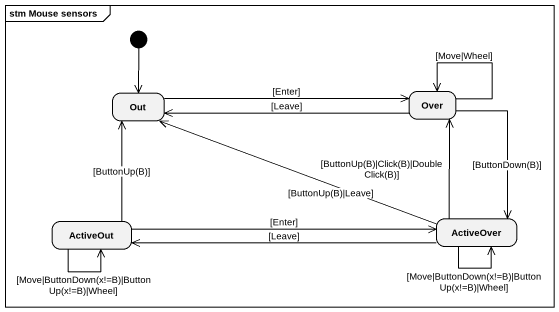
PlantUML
@startuml
mainframe stm Mouse sensors
hide empty description
state Out
state "Over" as Over_
state ActiveOut
state ActiveOver
[*] --> Out
Out -right-> Over_ : [Enter]
Over_ -left-> Out : [Leave]
Over_ --> Over_ : [Move|Wheel]
Over_ --> ActiveOver : [ButtonDown(B)]
ActiveOut -up-> Out : [ButtonUp(B)]
ActiveOut --> ActiveOut : [Move|ButtonDown(x!=B)|ButtonUp(x!=B)|Wheel]
ActiveOut -right-> ActiveOver : [Enter]
ActiveOver -left-> Out : [ButtonUp(B)|Leave]
ActiveOver -up-> Over_ : [ButtonUp(B)|Click(B)|DoubleClick(B)]
ActiveOver -left-> ActiveOut : [Leave]
ActiveOver --> ActiveOver : [Move|ButtonDown(x!=B)|ButtonUp(x!=B)|Wheel]
@enduml
